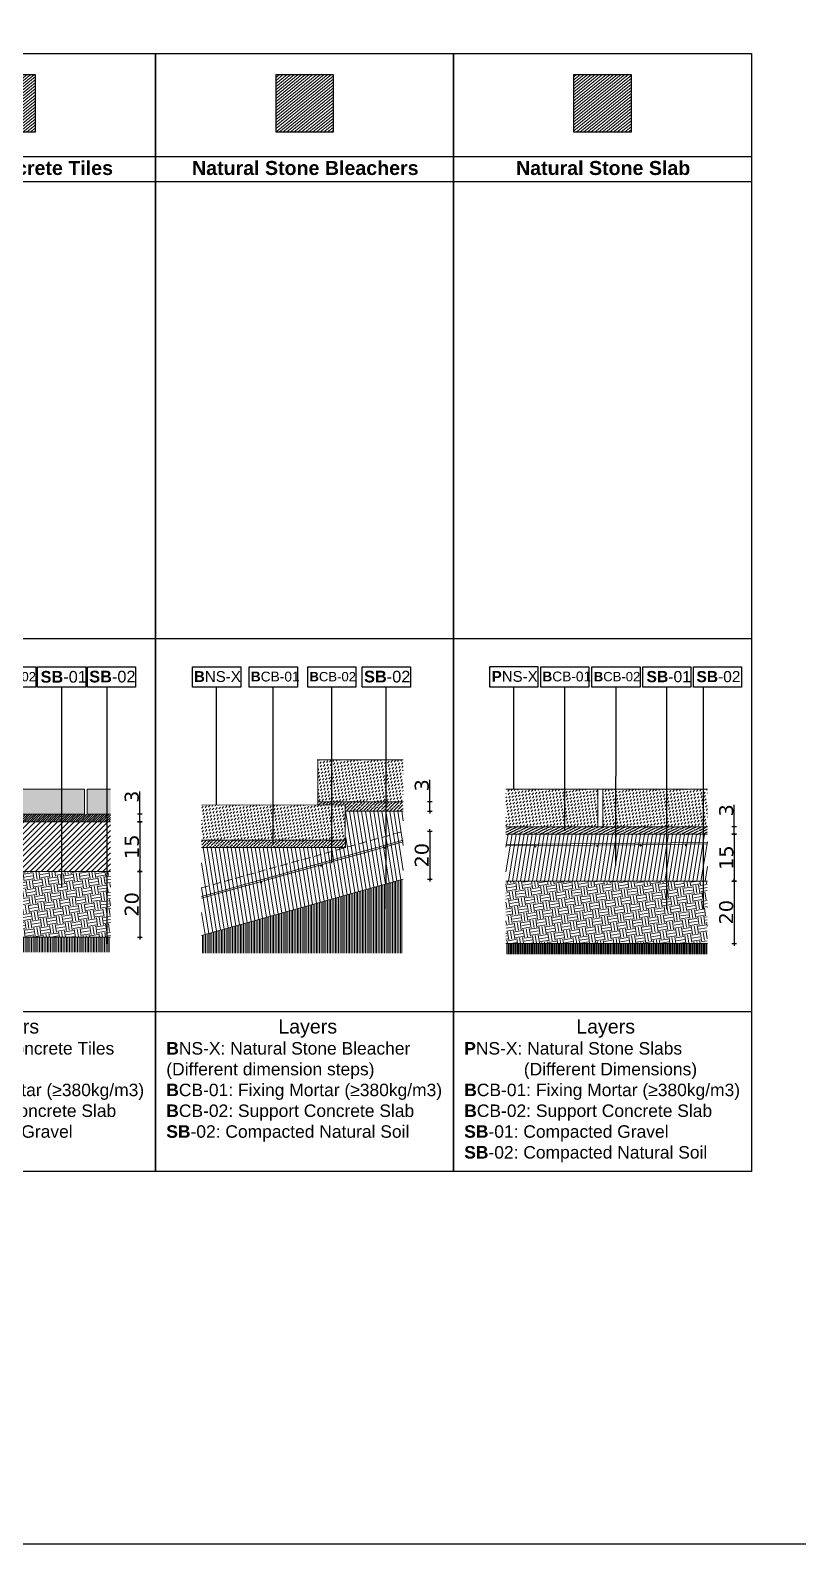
# Model space of a CAD drawing. Header units: metres. Extents: x -3261 to 8022, y -619 to 1849.
# Drawn here: x 5612.2 to 5858.6, y 722.8 to 1208 of the extents above; entities that cross this region are included whole.
import ezdxf

# ---------------------------------------------------------------- set-up
doc = ezdxf.new("R2010")
doc.units = ezdxf.units.M
doc.header["$MEASUREMENT"] = 0
doc.header["$PDMODE"] = 34
doc.header["$PDSIZE"] = 1
doc.linetypes.add('HIDDEN', pattern=[0.375, 0.25, -0.125])
for name, color, linetype in [('0-TX-1_25', 7, 'Continuous'), ('01-TX', 7, 'Continuous'), ('02-L-Caratula', 252, 'Continuous'), ('0_Planta_Cotas', 251, 'Continuous'), ('A-KEYPLAN', 7, 'Continuous'), ('A-KEYPLAN_HATCH', 7, 'Continuous'), ('A_TEXT_2', 7, 'Continuous'), ('COTAUX', 7, 'Continuous')]:
    doc.layers.add(name, color=color, linetype=linetype)
doc.layers.add('00-VIEWPORT A1-500', color=6, linetype='Continuous', plot=False)
for name, color, linetype, lineweight, true_color in [('03-TR-Paviment_07_Precast Concrete Blocks', 7, 'Continuous', 5, 0xe7ddd0), ('03-TR-Paviment_08_Natural Stone Bleachers', 7, 'Continuous', 5, 0xbcab76), ('03-TR-Paviment_08_Precasted Concrete Blocks', 7, 'Continuous', 5, 0xf7e0cf), ('03-TR-Paviment_09_Natural Stone Slab', 7, 'Continuous', 5, 0x999680), ('03-TR-Paviment_09_Natural Stone Slopes', 7, 'Continuous', 5, 0xbcab76)]:
    doc.layers.add(name, color=color, linetype=linetype, lineweight=lineweight, true_color=true_color)
for name, color, linetype, lineweight in [('1-CM', 7, 'Continuous', 0), ('2-formigó', 4, 'Continuous', 0), ('2-metall', 5, 'Continuous', 0), ('3-TR Formigó', 252, 'Continuous', 0), ('3-TR Seleccionat', 44, 'Continuous', 0), ('3-TR Tot-u', 37, 'Continuous', 0)]:
    doc.layers.add(name, color=color, linetype=linetype, lineweight=lineweight)
doc.layers.add('EIT_3 TR sorra', color=7, linetype='Continuous', true_color=0xd8ceb0)
doc.styles.add('E500', font='verdana.ttf', dxfattribs={"height": 1})
doc.styles.get("Standard").update_dxf_attribs({"font": 'arial.ttf'})
doc.dimstyles.new('E500', dxfattribs={"dimscale": 0.03, "dimtxt": 30, "dimasz": 1, "dimexe": 0.1, "dimexo": 1, "dimgap": 8, "dimtad": 1, "dimzin": 0, "dimdsep": 46, "dimtxsty": 'E500', "dimblk1": 'LINCOT500', "dimblk2": 'LINCOT500', "dimsah": 1, "dimcen": 0.1, "dimdle": 0.1, "dimse1": 1, "dimse2": 1, "dimclrt": 256, "dimadec": 0, "dimazin": 0, "dimtfac": 0.015385, "dimtofl": 0, "dimtmove": 0, "dimatfit": 3, "dimldrblk": 'LINCOT500', "dimfxl": 1, "dimtolj": 1, "dimtzin": 0, "dimarcsym": 0})

# ---------------------------------------------------------------- blocks, each defined once
blk = doc.blocks.new('PCB01')
at = {"layer": 'A-KEYPLAN_HATCH'}
blk.add_lwpolyline([(0.00049, 0.00548), (0.01437, 0.00548), (0.01437, 0), (0.00049, 0)], close=True, dxfattribs=at)
at = {"layer": 'A_TEXT_2', "insert": (-0.00052, 0.00422), "char_height": 0.00275, "attachment_point": 1}
blk.add_mtext_dynamic_manual_height_columns('\\pi0.00151;{\\fArial|b1|i0|c0|p34;P}CS-03', width=0.0160181, gutter_width=0.0165, heights=[0], dxfattribs=at)
blk = doc.blocks.new('hatch keyplan 2')
at = {"layer": 'A-KEYPLAN_HATCH'}
blk.add_lwpolyline([(0, 0.00548), (0.01287, 0.00548), (0.01287, 0), (0, 0)], close=True, dxfattribs=at)
blk = doc.blocks.new('hatch keyplan')
at = {"layer": 'A-KEYPLAN_HATCH'}
blk.add_blockref('hatch keyplan 2', (1.43058, 0.85215), dxfattribs=at)
blk = doc.blocks.new('B-CB02')
at = {"layer": 'A-KEYPLAN_HATCH'}
blk.add_blockref('hatch keyplan', (-1.43058, -0.85215), dxfattribs=at)
at = {"layer": 'A_TEXT_2', "insert": (-0.0008, 0.00409), "char_height": 0.0025, "attachment_point": 1}
blk.add_mtext_dynamic_manual_height_columns('\\pi0.00129;{\\fArial|b1|i0|c0|p34;B}CB-02', width=0.0145619, gutter_width=0.015, heights=[0], dxfattribs=at)
blk = doc.blocks.new('B-CB01')
at = {"layer": 'A-KEYPLAN_HATCH'}
blk.add_blockref('hatch keyplan', (-1.43058, -0.85215), dxfattribs=at)
at = {"layer": 'A_TEXT_2', "insert": (-0.00116, 0.00417), "char_height": 0.002625, "attachment_point": 1}
blk.add_mtext_dynamic_manual_height_columns('\\pi0.00159;{\\fArial|b1|i0|c0|p34;B}CB-01', width=0.01529, gutter_width=0.01575, heights=[0], dxfattribs=at)
blk = doc.blocks.new('SB-02')
at = {"layer": 'A-KEYPLAN_HATCH'}
blk.add_blockref('hatch keyplan', (-1.43058, -0.85215), dxfattribs=at)
at = {"layer": 'A_TEXT_2', "insert": (-0.00261, 0.00442), "char_height": 0.003125, "attachment_point": 1}
blk.add_mtext_dynamic_manual_height_columns('\\pi0.00311;{\\fArial|b1|i0|c0|p34;SB}-02', width=0.0182024, gutter_width=0.01875, heights=[0], dxfattribs=at)
blk = doc.blocks.new('LINCOT500')
for p, q in [((0, -25), (0, 25)), ((0, 0), (25, 0))]:
    blk.add_line(p, q)
at = {"const_width": 4.69}
blk.add_lwpolyline([(9, -9), (-9, 9)], dxfattribs=at)
at = {"layer": 'COTAUX'}
blk.add_line((0, 0), (-3, 0), dxfattribs=at)
blk = doc.blocks.new('*D171')
at = {"layer": '0_Planta_Cotas', "color": 0, "lineweight": -2, "transparency": 16777216}
blk.add_line((90.5, -264.84), (90.5, -280.78), dxfattribs=at)
at = {"layer": 'Defpoints', "color": 0, "transparency": 16777216}
for p in [(81.15, -264.81), (81.06, -280.81), (90.5, -280.81)]:
    blk.add_point(p, dxfattribs=at)
at = {"layer": '0_Planta_Cotas', "color": 0, "lineweight": -2, "transparency": 16777216, "xscale": 0.03, "yscale": 0.03, "zscale": 0.03}
for p, rotation in [((90.5, -264.81), 90), ((90.5, -280.81), 270)]:
    blk.add_blockref('LINCOT500', p, dxfattribs=dict(at, rotation=rotation))
at = {"layer": '0_Planta_Cotas', "transparency": 16777216, "insert": (87.96, -272.81), "char_height": 1, "attachment_point": 5, "rotation": 90, "style": 'E500'}
blk.add_mtext('\\A1;{\\H4.5x;15}', dxfattribs=at)
blk = doc.blocks.new('*D172')
at = {"layer": '0_Planta_Cotas', "color": 0, "lineweight": -2, "transparency": 16777216}
blk.add_line((90.5, -280.84), (90.5, -301.78), dxfattribs=at)
at = {"layer": 'Defpoints', "color": 0, "transparency": 16777216}
for p in [(81.06, -280.81), (81.06, -301.81), (90.5, -301.81)]:
    blk.add_point(p, dxfattribs=at)
at = {"layer": '0_Planta_Cotas', "color": 0, "lineweight": -2, "transparency": 16777216, "xscale": 0.03, "yscale": 0.03, "zscale": 0.03}
for p, rotation in [((90.5, -280.81), 90), ((90.5, -301.81), 270)]:
    blk.add_blockref('LINCOT500', p, dxfattribs=dict(at, rotation=rotation))
at = {"layer": '0_Planta_Cotas', "transparency": 16777216, "insert": (87.92, -291.31), "char_height": 1, "width": 0.2033, "attachment_point": 5, "rotation": 90, "style": 'E500'}
blk.add_mtext('\\A1;{\\H4.5x;20}', dxfattribs=at)
blk = doc.blocks.new('*D173')
at = {"layer": '0_Planta_Cotas', "color": 0, "lineweight": -2, "transparency": 16777216}
for p, q in [((90.5, -262.41), (90.5, -255.09)), ((90.5, -264.78), (90.5, -262.44))]:
    blk.add_line(p, q, dxfattribs=at)
at = {"layer": 'Defpoints', "color": 0, "transparency": 16777216}
for p in [(81.06, -264.81), (81.08, -262.41), (90.5, -264.81)]:
    blk.add_point(p, dxfattribs=at)
at = {"layer": '0_Planta_Cotas', "color": 0, "lineweight": -2, "transparency": 16777216, "xscale": 0.03, "yscale": 0.03, "zscale": 0.03}
for p, rotation in [((90.5, -262.41), 90), ((90.5, -264.81), 270)]:
    blk.add_blockref('LINCOT500', p, dxfattribs=dict(at, rotation=rotation))
at = {"layer": '0_Planta_Cotas', "transparency": 16777216, "insert": (87.92, -256.81), "char_height": 1, "attachment_point": 5, "rotation": 90, "style": 'E500'}
blk.add_mtext('\\A1;{\\H4.5x;3}', dxfattribs=at)
blk = doc.blocks.new('SB-01')
at = {"layer": 'A-KEYPLAN_HATCH'}
blk.add_blockref('hatch keyplan', (-1.43058, -0.85215), dxfattribs=at)
at = {"layer": 'A_TEXT_2', "insert": (-0.00261, 0.00436), "char_height": 0.003125, "attachment_point": 1}
blk.add_mtext_dynamic_manual_height_columns('\\pi0.00339;{\\fArial|b1|i0|c0|p34;SB}-01', width=0.0182024, gutter_width=0.01875, heights=[0], dxfattribs=at)
blk = doc.blocks.new('*D174')
at = {"layer": '0_Planta_Cotas', "color": 0, "lineweight": -2, "transparency": 16777216}
for p, q in [((87.97, -258.39), (87.97, -251.42)), ((87.97, -261.36), (87.97, -258.42))]:
    blk.add_line(p, q, dxfattribs=at)
at = {"layer": 'Defpoints', "color": 0, "transparency": 16777216}
for p in [(79.43, -261.39), (79.62, -258.39), (87.97, -261.39)]:
    blk.add_point(p, dxfattribs=at)
at = {"layer": '0_Planta_Cotas', "color": 0, "lineweight": -2, "transparency": 16777216, "xscale": 0.03, "yscale": 0.03, "zscale": 0.03}
for p, rotation in [((87.97, -258.39), 90), ((87.97, -261.39), 270)]:
    blk.add_blockref('LINCOT500', p, dxfattribs=dict(at, rotation=rotation))
at = {"layer": '0_Planta_Cotas', "transparency": 16777216, "insert": (85.38, -253.14), "char_height": 1, "attachment_point": 5, "rotation": 90, "style": 'E500'}
blk.add_mtext('\\A1;{\\H4.5x;3}', dxfattribs=at)
blk = doc.blocks.new('*D175')
at = {"layer": '0_Planta_Cotas', "color": 0, "lineweight": -2, "transparency": 16777216}
blk.add_line((87.97, -267.93), (87.97, -283.17), dxfattribs=at)
at = {"layer": 'Defpoints', "color": 0, "transparency": 16777216}
for p in [(79.43, -267.9), (79.53, -283.2), (87.97, -283.2)]:
    blk.add_point(p, dxfattribs=at)
at = {"layer": '0_Planta_Cotas', "color": 0, "lineweight": -2, "transparency": 16777216, "xscale": 0.03, "yscale": 0.03, "zscale": 0.03}
for p, rotation in [((87.97, -267.9), 90), ((87.97, -283.2), 270)]:
    blk.add_blockref('LINCOT500', p, dxfattribs=dict(at, rotation=rotation))
at = {"layer": '0_Planta_Cotas', "transparency": 16777216, "insert": (85.38, -275.55), "char_height": 1, "attachment_point": 5, "rotation": 90, "style": 'E500'}
blk.add_mtext('\\A1;{\\H4.5x;20}', dxfattribs=at)
blk = doc.blocks.new('*D176')
at = {"layer": '0_Planta_Cotas', "color": 0, "lineweight": -2, "transparency": 16777216}
for p, q in [((90.03, -266.41), (90.03, -259.44)), ((90.03, -268.78), (90.03, -266.44))]:
    blk.add_line(p, q, dxfattribs=at)
at = {"layer": 'Defpoints', "color": 0, "transparency": 16777216}
for p in [(81.68, -266.41), (81.59, -268.81), (90.03, -268.81)]:
    blk.add_point(p, dxfattribs=at)
at = {"layer": '0_Planta_Cotas', "color": 0, "lineweight": -2, "transparency": 16777216, "xscale": 0.03, "yscale": 0.03, "zscale": 0.03}
for p, rotation in [((90.03, -266.41), 90), ((90.03, -268.81), 270)]:
    blk.add_blockref('LINCOT500', p, dxfattribs=dict(at, rotation=rotation))
at = {"layer": '0_Planta_Cotas', "transparency": 16777216, "insert": (87.45, -261.16), "char_height": 1, "attachment_point": 5, "rotation": 90, "style": 'E500'}
blk.add_mtext('\\A1;{\\H4.5x;3}', dxfattribs=at)
blk = doc.blocks.new('*D177')
at = {"layer": '0_Planta_Cotas', "color": 0, "lineweight": -2, "transparency": 16777216}
blk.add_line((90.03, -283.84), (90.03, -303.78), dxfattribs=at)
at = {"layer": 'Defpoints', "color": 0, "transparency": 16777216}
for p in [(81.59, -283.81), (81.39, -303.81), (90.03, -303.81)]:
    blk.add_point(p, dxfattribs=at)
at = {"layer": '0_Planta_Cotas', "color": 0, "lineweight": -2, "transparency": 16777216, "xscale": 0.03, "yscale": 0.03, "zscale": 0.03}
for p, rotation in [((90.03, -283.81), 90), ((90.03, -303.81), 270)]:
    blk.add_blockref('LINCOT500', p, dxfattribs=dict(at, rotation=rotation))
at = {"layer": '0_Planta_Cotas', "transparency": 16777216, "insert": (87.45, -293.81), "char_height": 1, "attachment_point": 5, "rotation": 90, "style": 'E500'}
blk.add_mtext('\\A1;{\\H4.5x;20 }', dxfattribs=at)
blk = doc.blocks.new('*D178')
at = {"layer": '0_Planta_Cotas', "color": 0, "lineweight": -2, "transparency": 16777216}
blk.add_line((90.03, -268.84), (90.03, -283.78), dxfattribs=at)
at = {"layer": 'Defpoints', "color": 0, "transparency": 16777216}
for p in [(81.59, -268.81), (81.39, -283.81), (90.03, -283.81)]:
    blk.add_point(p, dxfattribs=at)
at = {"layer": '0_Planta_Cotas', "color": 0, "lineweight": -2, "transparency": 16777216, "xscale": 0.03, "yscale": 0.03, "zscale": 0.03}
for p, rotation in [((90.03, -268.81), 90), ((90.03, -283.81), 270)]:
    blk.add_blockref('LINCOT500', p, dxfattribs=dict(at, rotation=rotation))
at = {"layer": '0_Planta_Cotas', "transparency": 16777216, "insert": (87.49, -276.31), "char_height": 1, "attachment_point": 5, "rotation": 90, "style": 'E500'}
blk.add_mtext('\\A1;{\\H4.5x;15}', dxfattribs=at)
blk = doc.blocks.new('Ficha técnica P_08')
at = {"layer": '03-TR-Paviment_07_Precast Concrete Blocks'}
h = blk.add_hatch(color=256, dxfattribs=at)
h.dxf.hatch_style = 1
h.paths.add_polyline_path([(16.464, -254.408), (16.464, -262.408), (23.974, -262.408), (23.974, -254.408)])
h = blk.add_hatch(color=256, dxfattribs=at)
h.dxf.hatch_style = 1
h.paths.add_polyline_path([(72.774, -254.408), (24.774, -254.408), (24.774, -262.408), (72.774, -262.408)])
h = blk.add_hatch(color=256, dxfattribs=at)
h.dxf.hatch_style = 1
h.paths.add_polyline_path([(81.085, -262.408), (81.085, -254.408), (73.574, -254.408), (73.574, -262.408)])
at = {"layer": '03-TR-Paviment_08_Precasted Concrete Blocks', "linetype": 'Continuous'}
h = blk.add_hatch(dxfattribs=at)
h.set_pattern_fill('ANSI31', color=256, scale=6, angle=-5.9683)
h.paths.add_polyline_path([(38.603, -25.27), (56.955, -25.27), (56.955, -43.754), (38.603, -43.754)])
at = {"layer": '3-TR Formigó'}
h = blk.add_hatch(dxfattribs=at)
h.set_pattern_fill('ANSI31', color=256, scale=4, style=0)
h.set_pattern_definition([(45, (269984.9319, -738380.9302), (-0.3535533906, 0.3535533906), [])])
h.paths.add_polyline_path([(16.464, -262.408), (16.464, -264.808), (81.085, -264.808), (81.085, -262.408)])
h = blk.add_hatch(dxfattribs=at)
h.set_pattern_fill('ANSI31', color=256, scale=0.4, angle=-125.82476, style=0)
h.set_pattern_definition([(45, (35816.0079, 11829.2745), (-0.89802561, 0.898025612), [])])
h.paths.add_polyline_path([(16.464, -264.808), (16.464, -280.808), (81.085, -280.808), (81.085, -264.808)])
at = {"layer": '3-TR Seleccionat'}
h = blk.add_hatch(dxfattribs=at)
h.set_pattern_fill('ANSI31', color=256, scale=0.16, angle=45, style=0)
h.set_pattern_definition([(90, (-35286271.62125, -52067214.2039), (-0.508, 1e-16), [])])
h.paths.add_polyline_path([(16.464, -301.808), (16.464, -306.619), (81.085, -306.619), (81.085, -301.808)])
at = {"layer": '3-TR Tot-u'}
h = blk.add_hatch(dxfattribs=at)
h.set_pattern_fill('EARTH', color=256, scale=0.4, angle=-80.82476, style=0)
h.set_pattern_definition([(279.1752, (-169.5756, -296.808), (2.912516, -2.102487), [2.54, -2.54]), (279.1752, (-168.6353, -296.6562), (2.912516, -2.102487), [2.54, -2.54]), (279.1752, (-167.695, -296.5044), (2.912516, -2.102487), [2.54, -2.54]), (9.1752, (-167.331, -296.7672), (2.102487, 2.912516), [2.54, -2.54]), (9.1752, (-167.179, -297.7075), (2.102487, 2.912516), [2.54, -2.54]), (9.1752, (-167.0271, -298.6478), (2.102487, 2.912516), [2.54, -2.54])])
h.paths.add_polyline_path([(16.464, -280.808), (16.464, -301.808), (81.085, -301.808), (81.085, -280.808), (74.454, -280.808), (74.454, -280.808)])
at = {"layer": '0-TX-1_25', "elevation": -0.106}
for points in [[(17.422, -258.958), (17.422, -221.698)], [(33.27, -221.698), (33.27, -263.744)], [(49.416, -274.163), (49.416, -221.698)], [(65.442, -285.801), (65.442, -221.698)], [(80.019, -303.898), (80.019, -221.698)]]:
    blk.add_lwpolyline(points, dxfattribs=at)
at = {"layer": '02-L-Caratula'}
for points in [[(95.558, -18.512), (95.558, -376.944), (0, -376.944), (0, -18.512)], [(0, -18.512), (95.558, -18.512)], [(0, -51.512), (95.558, -51.512)], [(0, -59.512), (95.558, -59.512)], [(0, -206.012), (95.558, -206.012)], [(0, -325.653), (95.558, -325.653)]]:
    blk.add_lwpolyline(points, dxfattribs=at)
at = {"layer": '1-CM'}
blk.add_line((81.085, -301.808, -0.106), (16.464, -301.808, -0.106), dxfattribs=at)
at = {"layer": '2-formigó'}
for p, q in [((81.085, -264.808, -0.106), (16.464, -264.808, -0.106)), ((81.085, -280.808, -0.106), (16.464, -280.808, -0.106))]:
    blk.add_line(p, q, dxfattribs=at)
at = {"layer": '2-formigó', "elevation": -0.106}
for points in [[(23.974, -254.408), (16.464, -254.408)], [(16.464, -262.408), (23.974, -262.408), (23.974, -254.408)], [(24.774, -254.408), (23.974, -254.408)], [(72.774, -254.408), (24.774, -254.408), (24.774, -262.408), (72.774, -262.408), (72.774, -254.408)], [(81.085, -254.408), (73.574, -254.408), (73.574, -262.408), (81.085, -262.408)]]:
    blk.add_lwpolyline(points, dxfattribs=at)
at = {"layer": 'A-KEYPLAN'}
blk.add_lwpolyline([(38.603, -25.27), (56.955, -25.27), (56.955, -43.754), (38.603, -43.754)], close=True, dxfattribs=at)
at = {"color": 244, "true_color": 0x991b1e}
for name, p, xscale, yscale, zscale in [('B-CB01', (25.545, -221.698, -0.106), 1199.999999962123, 1199.999999962123, 1199.999999962123), ('B-CB02', (41.692, -221.698, -0.106), 1199.999999962123, 1199.999999962123, 1199.999999962123), ('SB-01', (57.717, -221.698, -0.106), 1199.999999962124, 1199.999999962124, 1199.999999962124), ('SB-02', (73.652, -221.698, -0.106), 1199.999999962115, 1199.999999962115, 1199.999999962115)]:
    blk.add_blockref(name, p, dxfattribs=dict(at, xscale=xscale, yscale=yscale, zscale=zscale))
at = {"layer": 'A-KEYPLAN_HATCH', "xscale": 1199.999999962116, "yscale": 1199.999999962116, "zscale": 1199.999999962116}
blk.add_blockref('PCB01', (7.631, -221.698, -0.106), dxfattribs=at)
at = {"layer": '01-TX', "attachment_point": 1, "rotation": 0}
for s, width, insert, char_height in [('\\pi10.68464;{\\fArial|b1|i0|c0|p34;Precast Concrete Tiles}', 88.39349, (3.415, -52.967), 4.5), ('\\pi35.91163,t80.91163;Layers', 89.98902, (3.415, -328.2), 4.5), ('{\\fArial|b1|i0|c0|p34;P}CT-01: Precast Concrete Tiles ^I    (60x40x10)cm\\P{\\fArial|b1|i0|c0|p34;B}CB-01: Fixing Mortar (≥380kg/m3) \\P{\\fArial|b1|i0|c0|p34;B}CB-02: Support Concrete Slab\\P{\\fArial|b1|i0|c0|p34;SB}-01: Compacted Gravel\\P{\\fArial|b1|i0|c0|p34;T}-01: Natural Soil', 89.98902, (3.415, -335.45), 4)]:
    blk.add_mtext_dynamic_manual_height_columns(s, width=width, gutter_width=1, heights=[0], dxfattribs=dict(at, insert=insert, char_height=char_height))
at = {"layer": '0_Planta_Cotas'}
for base, p1, p2, text, picture, middle in [((90.503, -264.808, -0.106), (81.085, -262.408, -0.106), (81.062, -264.808, -0.106), '{\\H4.5x;3}', '*D173', (90.503, -256.808, -0.106)), ((90.503, -280.808, -0.106), (81.153, -264.808, -0.106), (81.062, -280.808, -0.106), '{\\H4.5x;15}', '*D171', (90.503, -272.808, -0.106))]:
    dim = blk.add_linear_dim(base=base, p1=p1, p2=p2, angle=90, text=text, dimstyle='E500', dxfattribs=at)
    dim.commit()
    dim.dimension.update_dxf_attribs({"geometry": picture, "text_midpoint": middle, "dimtype": 160})
dim = blk.add_linear_dim(base=(90.503, -301.808, -0.106), p1=(81.062, -280.808, -0.106), p2=(81.062, -301.808, -0.106), angle=90, text='{\\H4.5x;20}', dimstyle='E500', override={"dimtmove": 1}, dxfattribs=at)
dim.commit()
dim.dimension.update_dxf_attribs({"geometry": '*D172', "text_midpoint": (87.919, -291.308, -0.106)})
blk = doc.blocks.new('Ficha técnica P_09')
at = {"layer": '03-TR-Paviment_08_Natural Stone Bleachers', "linetype": 'Continuous'}
h = blk.add_hatch(dxfattribs=at)
h.set_pattern_fill('ANSI31', color=256, scale=6, angle=-5.9683)
h.paths.add_polyline_path([(38.603, -25.27), (56.955, -25.27), (56.955, -43.754), (38.603, -43.754)])
at = {"layer": '03-TR-Paviment_08_Natural Stone Bleachers'}
h = blk.add_hatch(dxfattribs=at)
h.set_pattern_fill('DASH', color=256, scale=0.24, angle=234, style=0, double=1)
h.set_pattern_definition([(234, (-8560.8841, -4464.3017), (0.16857859, -1.06436331), [0.762, -0.762])])
h.paths.add_polyline_path([(79.431, -258.39), (79.431, -244.99), (51.996, -244.99), (51.996, -258.39)])
h = blk.add_hatch(dxfattribs=at)
h.set_pattern_fill('DASH', color=256, scale=0.24, angle=234, style=0, double=1)
h.set_pattern_definition([(234, (-8656.89515, -4489.9954), (0.16857859, -1.06436331), [0.762, -0.762])])
h.paths.add_polyline_path([(14.707, -259.443), (14.707, -270.641), (60.828, -270.608), (60.828, -259.41)])
at = {"layer": '2-metall'}
h = blk.add_hatch(color=256, dxfattribs=at)
edge = h.paths.add_edge_path()
edge.add_arc((73.59, -273.109), 0.24, 0, 360)
h = blk.add_hatch(color=256, dxfattribs=at)
edge = h.paths.add_edge_path()
edge.add_arc((73.59, -273.109), 0.24, 15.61423, 375.61423)
h = blk.add_hatch(color=256, dxfattribs=at)
edge = h.paths.add_edge_path()
edge.add_arc((53.052, -278.848), 0.24, 0, 360)
h = blk.add_hatch(color=256, dxfattribs=at)
edge = h.paths.add_edge_path()
edge.add_arc((33.79, -284.232), 0.24, 0, 360)
at = {"layer": '3-TR Formigó'}
h = blk.add_hatch(dxfattribs=at)
h.set_pattern_fill('ANSI31', color=256, scale=0.4, angle=-125.82476, style=0)
h.set_pattern_definition([(279.175244, (-6050.6766, -4199.7464), (1.25375067, 0.20250741), [])])
h.paths.add_polyline_path([(14.707, -273.083), (14.707, -301.278), (79.431, -283.19), (79.431, -261.4), (60.828, -261.4), (61.065, -273.083)])
at = {"layer": '3-TR Seleccionat'}
h = blk.add_hatch(dxfattribs=at)
h.set_pattern_fill('ANSI31', color=256, scale=0.16, angle=45, style=0)
h.set_pattern_definition([(90, (-6050.6766, -4199.74636), (-0.508, 0), [])])
h.paths.add_polyline_path([(14.707, -301.278), (14.707, -306.9), (79.431, -306.9), (79.431, -283.19)])
at = {"layer": 'EIT_3 TR sorra'}
h = blk.add_hatch(dxfattribs=at)
h.set_pattern_fill('ANSI36', color=256, scale=0.24, style=0, double=1)
h.set_pattern_definition([(45, (-8619.5761, -4476.3017), (0.404111525, 1.48174226), [1.905, -0.381, 0, -0.381])])
h.paths.add_polyline_path([(52.011, -258.39), (52.028, -259.416), (60.828, -259.41), (60.828, -261.404), (79.433, -261.404), (79.416, -258.39)])
h = blk.add_hatch(dxfattribs=at)
h.set_pattern_fill('ANSI36', color=256, scale=0.24, style=0, double=1)
h.set_pattern_definition([(45, (-8656.89515, -4489.9954), (0.404111525, 1.48174226), [1.905, -0.381, 0, -0.381])])
h.paths.add_polyline_path([(14.707, -270.683), (14.707, -273.083), (60.9, -273.083), (60.9, -270.683)])
at = {"layer": '0-TX-1_25', "elevation": -0.106}
for points in [[(19.564, -259.432), (19.557, -221.698)], [(37.729, -272.06), (37.73, -221.698)], [(56.481, -278.11), (56.482, -221.698)], [(73.965, -292.688), (73.966, -221.698)]]:
    blk.add_lwpolyline(points, dxfattribs=at)
at = {"layer": '02-L-Caratula'}
for points in [[(95.558, -18.512), (95.558, -376.944), (0, -376.944), (0, -18.512)], [(0, -18.512), (95.558, -18.512)], [(0, -51.512), (95.558, -51.512)], [(0, -59.512), (95.558, -59.512)], [(0, -206.012), (95.558, -206.012)], [(0, -325.653), (95.558, -325.653)]]:
    blk.add_lwpolyline(points, dxfattribs=at)
at = {"layer": '1-CM'}
blk.add_line((51.996, -258.39, -0.106), (51.997, -259.416, -0.106), dxfattribs=at)
at = {"layer": '1-CM', "elevation": -0.106}
for points in [[(51.759, -244.99), (79.431, -244.99)], [(51.996, -258.39), (51.996, -244.99), (79.431, -244.99)], [(14.707, -259.443), (60.828, -259.41), (60.828, -270.683), (14.707, -270.7)], [(79.431, -258.39), (51.996, -258.39)], [(79.431, -261.39), (60.828, -261.41)], [(14.707, -273.083), (60.9, -273.083), (60.9, -270.683), (14.707, -270.683)], [(14.707, -301.278), (79.431, -283.19)]]:
    blk.add_lwpolyline(points, dxfattribs=at)
at = {"layer": '1-CM', "linetype": 'HIDDEN', "ltscale": 10, "elevation": -0.106}
blk.add_lwpolyline([(14.707, -285.993), (79.431, -267.904)], dxfattribs=at)
at = {"layer": '2-metall'}
for p, q in [((79.431, -270.73, -0.106), (64.391, -274.933, -0.106)), ((79.431, -271.228, -0.106), (64.586, -275.377, -0.106)), ((64.391, -274.933, -0.106), (14.707, -288.819, -0.106)), ((64.52, -275.396, -0.106), (14.707, -289.317, -0.106))]:
    blk.add_line(p, q, dxfattribs=at)
for centre in [(73.59, -273.109, -0.106), (73.59, -273.109, -0.106), (73.59, -273.109, -0.106), (53.052, -278.848, -0.106), (53.052, -278.848, -0.106), (53.052, -278.848, -0.106), (33.79, -284.232, -0.106), (33.79, -284.232, -0.106)]:
    blk.add_circle(centre, 0.24, dxfattribs=at)
at = {"layer": 'A-KEYPLAN'}
blk.add_lwpolyline([(38.603, -25.27), (56.955, -25.27), (56.955, -43.754), (38.603, -43.754)], close=True, dxfattribs=at)
at = {"color": 244, "true_color": 0x991b1e}
for name, p, xscale, yscale, zscale in [('B-CB01', (30.005, -221.698, -0.106), 1199.999999962116, 1199.999999962116, 1199.999999962116), ('B-CB02', (48.757, -221.698, -0.106), 1199.999999962116, 1199.999999962116, 1199.999999962116), ('SB-02', (66.241, -221.698, -0.106), 1199.999999962115, 1199.999999962115, 1199.999999962115)]:
    blk.add_blockref(name, p, dxfattribs=dict(at, xscale=xscale, yscale=yscale, zscale=zscale))
at = {"layer": 'A-KEYPLAN_HATCH', "xscale": 1199.999999962116, "yscale": 1199.999999962116, "zscale": 1199.999999962116}
blk.add_blockref('hatch keyplan', (-1704.864, -1244.278, -0.106), dxfattribs=at)
at = {"layer": '01-TX', "attachment_point": 1, "rotation": 0}
for s, width, insert, char_height in [('\\pi8.2474;{\\fArial|b1|i0|c0|p34;Natural Stone Bleachers}', 88.39349, (3.415, -52.967), 4.5), ('\\pi35.91163,t80.91163;Layers', 89.98902, (3.415, -328.2), 4.5), ('{\\fArial|b1|i0|c0|p34;B}NS-X: Natural Stone Bleacher ^I^I  (Different dimension steps)\\P{\\fArial|b1|i0|c0|p34;B}CB-01: Fixing Mortar (≥380kg/m3)\\P{\\fArial|b1|i0|c0|p34;B}CB-02: Support Concrete Slab\\P{\\fArial|b1|i0|c0|p34;SB}-02: Compacted Natural Soil', 89.98902, (3.415, -335.45), 4)]:
    blk.add_mtext_dynamic_manual_height_columns(s, width=width, gutter_width=1, heights=[0], dxfattribs=dict(at, insert=insert, char_height=char_height))
at = {"layer": 'A_TEXT_2', "insert": (9.572, -216.529, -0.106), "char_height": 3.45, "attachment_point": 1}
blk.add_mtext_dynamic_manual_height_columns('\\pi2.74177;{\\fArial|b1|i0|c0|p34;B}NS-X', width=20.09545, gutter_width=20.7, heights=[0], dxfattribs=at)
at = {"layer": '0_Planta_Cotas'}
dim = blk.add_linear_dim(base=(87.967, -261.39, -0.106), p1=(79.617, -258.39, -0.106), p2=(79.431, -261.39, -0.106), angle=90, text='{\\H4.5x;3}', dimstyle='E500', dxfattribs=at)
dim.commit()
dim.dimension.update_dxf_attribs({"geometry": '*D174', "text_midpoint": (87.967, -253.143, -0.106), "dimtype": 160})
dim = blk.add_linear_dim(base=(87.967, -283.196, -0.106), p1=(79.431, -267.904, -0.106), p2=(79.527, -283.196, -0.106), angle=90, text='{\\H4.5x;20}', dimstyle='E500', override={"dimtmove": 1}, dxfattribs=at)
dim.commit()
dim.dimension.update_dxf_attribs({"geometry": '*D175', "text_midpoint": (85.384, -275.55, -0.106)})
blk = doc.blocks.new('Ficha técnica P_10')
at = {"layer": '03-TR-Paviment_09_Natural Stone Slab'}
h = blk.add_hatch(dxfattribs=at)
h.set_pattern_fill('DASH', color=256, scale=0.24, angle=233.43255, style=0, double=1)
h.set_pattern_definition([(233.43255, (-393.5003, 51.5119), (0.1580291, -1.0659807), [0.762, -0.762])])
h.paths.add_polyline_path([(16.762, -254.408), (16.762, -266.408), (46.263, -266.408), (46.263, -254.408)])
h = blk.add_hatch(dxfattribs=at)
h.set_pattern_fill('DASH', color=256, scale=0.24, angle=233.43255, style=0, double=1)
h.set_pattern_definition([(233.43255, (-295.9003, 51.5119), (0.1580291, -1.0659807), [0.762, -0.762])])
h.paths.add_polyline_path([(81.391, -266.408), (81.391, -254.408), (47.863, -254.408), (47.863, -266.408)])
at = {"layer": '03-TR-Paviment_09_Natural Stone Slopes', "linetype": 'Continuous'}
h = blk.add_hatch(dxfattribs=at)
h.set_pattern_fill('ANSI31', color=256, scale=6, angle=-5.9683)
h.paths.add_polyline_path([(38.603, -25.27), (56.955, -25.27), (56.955, -43.754), (38.603, -43.754)])
at = {"layer": '2-metall'}
h = blk.add_hatch(color=256, dxfattribs=at)
edge = h.paths.add_edge_path()
edge.add_arc((46.158, -272.52), 0.24, 0, 360)
h = blk.add_hatch(color=256, dxfattribs=at)
edge = h.paths.add_edge_path()
edge.add_arc((59.97, -272.384), 0.24, 0, 360)
h = blk.add_hatch(color=256, dxfattribs=at)
edge = h.paths.add_edge_path()
edge.add_arc((74.513, -272.24), 0.24, 0, 360)
at = {"layer": '3-TR Formigó'}
h = blk.add_hatch(dxfattribs=at)
h.set_pattern_fill('ANSI31', color=256, scale=0.4, angle=-144.28291, style=0)
h.set_pattern_definition([(260.717092, (-5144.7898, -1680.7666), (1.25336793, -0.20486296), [])])
h.paths.add_polyline_path([(16.762, -268.808), (16.762, -283.808), (81.391, -283.808), (81.391, -268.808)])
at = {"layer": '3-TR Seleccionat'}
h = blk.add_hatch(dxfattribs=at)
h.set_pattern_fill('ANSI31', color=256, scale=3, angle=45)
h.set_pattern_definition([(90, (757.29018, -1203.59806), (-0.375, 6e-17), [])])
h.paths.add_polyline_path([(81.391, -303.808), (16.762, -303.808), (16.762, -307.212), (81.391, -307.212)])
at = {"layer": '3-TR Tot-u'}
h = blk.add_hatch(dxfattribs=at)
h.set_pattern_fill('EARTH', color=256, scale=0.4, angle=-80.82476, style=0)
h.set_pattern_definition([(279.175244, (-14931.327, -3859.6515), (2.91251617, -2.1024865), [2.54, -2.54]), (279.175244, (-14930.3867, -3859.4996), (2.91251617, -2.1024865), [2.54, -2.54]), (279.175244, (-14929.4463, -3859.3477), (2.91251617, -2.1024865), [2.54, -2.54]), (9.175244, (-14929.0823, -3859.6105), (2.1024865, 2.91251617), [2.54, -2.54]), (9.175244, (-14928.9304, -3860.5509), (2.1024865, 2.91251617), [2.54, -2.54]), (9.175244, (-14928.7785, -3861.4912), (2.1024865, 2.91251617), [2.54, -2.54])])
h.paths.add_polyline_path([(16.762, -283.808), (16.762, -303.808), (81.368, -303.808), (81.368, -283.808)])
at = {"layer": 'EIT_3 TR sorra'}
h = blk.add_hatch(dxfattribs=at)
h.set_pattern_fill('ANSI36', color=256, scale=0.24, angle=-19.02561, style=0, double=1)
h.set_pattern_definition([(25.97439, (-734.5663, 146.9448), (0.8650703, 1.2690625), [1.905, -0.381, 0, -0.381])])
h.paths.add_polyline_path([(16.762, -266.408), (16.762, -268.808), (81.391, -268.808), (81.391, -266.408)])
at = {"layer": '0-TX-1_25'}
for points in [[(19.304, -254.408), (19.342, -221.633)], [(35.632, -267.714), (35.676, -221.669)], [(52.071, -278.795), (52.104, -221.691)]]:
    blk.add_lwpolyline(points, dxfattribs=at)
at = {"layer": '0-TX-1_25', "elevation": -0.106}
for points in [[(68.369, -292.879), (68.37, -221.698)], [(80.182, -292.879), (80.184, -221.698)]]:
    blk.add_lwpolyline(points, dxfattribs=at)
at = {"layer": '02-L-Caratula'}
for points in [[(95.558, -18.512), (95.558, -376.944), (0, -376.944), (0, -18.512)], [(0, -18.512), (95.558, -18.512)], [(0, -51.512), (95.558, -51.512)], [(0, -59.512), (95.558, -59.512)], [(0, -206.012), (95.558, -206.012)], [(0, -325.653), (95.558, -325.653)]]:
    blk.add_lwpolyline(points, dxfattribs=at)
at = {"layer": '1-CM'}
for points in [[(46.263, -266.408), (46.263, -254.408), (16.762, -254.408)], [(16.762, -254.408), (81.391, -254.408)], [(81.391, -254.408), (47.863, -254.408), (47.863, -266.408)], [(16.762, -266.408), (81.391, -266.408)], [(16.762, -268.808), (81.391, -268.808)], [(16.762, -283.808), (81.391, -283.808)], [(16.762, -303.808), (81.391, -303.808)]]:
    blk.add_lwpolyline(points, dxfattribs=at)
at = {"layer": '2-metall'}
for p, q in [((58.125, -271.683), (16.762, -272.093)), ((58.125, -271.683), (16.762, -272.093)), ((81.391, -271.453), (58.125, -271.683)), ((81.391, -271.453), (58.125, -271.683)), ((58.129, -272.163), (16.762, -272.573)), ((58.129, -272.163), (16.762, -272.573)), ((81.391, -271.933), (58.129, -272.163)), ((81.391, -271.933), (58.129, -272.163))]:
    blk.add_line(p, q, dxfattribs=at)
for centre in [(26.159, -272.719), (26.159, -272.719), (46.158, -272.52), (46.158, -272.52), (46.158, -272.52), (59.97, -272.384), (59.97, -272.384), (74.513, -272.24), (74.513, -272.24), (74.513, -272.24)]:
    blk.add_circle(centre, 0.24, dxfattribs=at)
at = {"layer": 'A-KEYPLAN'}
blk.add_lwpolyline([(38.603, -25.27), (56.955, -25.27), (56.955, -43.754), (38.603, -43.754)], close=True, dxfattribs=at)
at = {"color": 244, "true_color": 0x991b1e, "xscale": 1199.999999962116, "yscale": 1199.999999962116, "zscale": 1199.999999962116}
for name, p in [('B-CB01', (27.951, -221.669)), ('B-CB02', (44.379, -221.691))]:
    blk.add_blockref(name, p, dxfattribs=at)
at = {"layer": 'A-KEYPLAN_HATCH'}
for p, xscale, yscale, zscale in [((-1705.078, -1244.245), 1199.999999962116, 1199.999999962116, 1199.999999962116), ((-1656.051, -1244.274, -0.106), 1199.999999962115, 1199.999999962115, 1199.999999962115), ((-1639.765, -1244.274, -0.106), 1199.999999962115, 1199.999999962115, 1199.999999962115)]:
    blk.add_blockref('hatch keyplan', p, dxfattribs=dict(at, xscale=xscale, yscale=yscale, zscale=zscale))
at = {"layer": '01-TX', "attachment_point": 1, "rotation": 0}
for s, width, insert, char_height in [('\\pi16.60585;{\\fArial|b1|i0|c0|p34;Natural Stone Slab}', 88.39349, (3.415, -52.967), 4.5), ('\\pi35.91163,t80.91163;Layers', 89.98902, (3.415, -328.2), 4.5), ('{\\fArial|b1|i0|c0|p34;P}NS-X: Natural Stone Slabs\\P^I  (Different Dimensions)\\P{\\fArial|b1|i0|c0|p34;B}CB-01: Fixing Mortar (≥380kg/m3)\\P{\\fArial|b1|i0|c0|p34;B}CB-02: Support Concrete Slab\\P{\\fArial|b1|i0|c0|p34;SB}-01: Compacted Gravel\\P{\\fArial|b1|i0|c0|p34;SB}-02: Compacted Natural Soil', 89.98902, (3.415, -335.45), 4)]:
    blk.add_mtext_dynamic_manual_height_columns(s, width=width, gutter_width=1, heights=[0], dxfattribs=dict(at, insert=insert, char_height=char_height))
at = {"layer": 'A_TEXT_2', "attachment_point": 1}
for s, width, gutter_width, insert, char_height in [('\\pi2.87356;{\\fArial|b1|i0|c0|p34;P}NS-X', 20.09545, 20.7, (9.358, -216.496), 3.45), ('\\pi3.90955;{\\fArial|b1|i0|c0|p34;SB}-01', 20.96917, 21.6, (57.951, -216.475, -0.106), 3.6), ('\\pi3.54319;{\\fArial|b1|i0|c0|p34;SB}-02', 20.75074, 21.375, (74.346, -216.495, -0.106), 3.5625)]:
    blk.add_mtext_dynamic_manual_height_columns(s, width=width, gutter_width=gutter_width, heights=[0], dxfattribs=dict(at, insert=insert, char_height=char_height))
at = {"layer": '0_Planta_Cotas'}
dim = blk.add_linear_dim(base=(90.03, -268.808), p1=(81.68, -266.408), p2=(81.59, -268.808), angle=90, text='{\\H4.5x;3}', dimstyle='E500', dxfattribs=at)
dim.commit()
dim.dimension.update_dxf_attribs({"geometry": '*D176', "text_midpoint": (90.03, -261.162), "dimtype": 160})
for base, p1, p2, text, picture, middle in [((90.03, -283.808), (81.59, -268.808), (81.391, -283.808), '{\\H4.5x;15}', '*D178', (87.486, -276.308)), ((90.03, -303.808), (81.59, -283.808), (81.391, -303.808), '{\\H4.5x;20 }', '*D177', (87.447, -293.808))]:
    dim = blk.add_linear_dim(base=base, p1=p1, p2=p2, angle=90, text=text, dimstyle='E500', override={"dimtmove": 1}, dxfattribs=at)
    dim.commit()
    dim.dimension.update_dxf_attribs({"geometry": picture, "text_midpoint": middle})

msp = doc.modelspace()

# ---------------------------------------------------------------- linework, layer by layer
at = {"layer": '00-VIEWPORT A1-500'}
msp.add_lwpolyline([(4962.822, 722.829), (5957.895, 722.829), (5957.895, 1282.557), (4962.822, 1282.557)], close=True, dxfattribs=at)

# ---------------------------------------------------------------- block references
for name, p in [('Ficha técnica P_08', (5556.822, 1219.104)), ('Ficha técnica P_09', (5652.38, 1219.104)), ('Ficha técnica P_10', (5747.938, 1219.104))]:
    msp.add_blockref(name, p)

doc.saveas('drawing.dxf')
